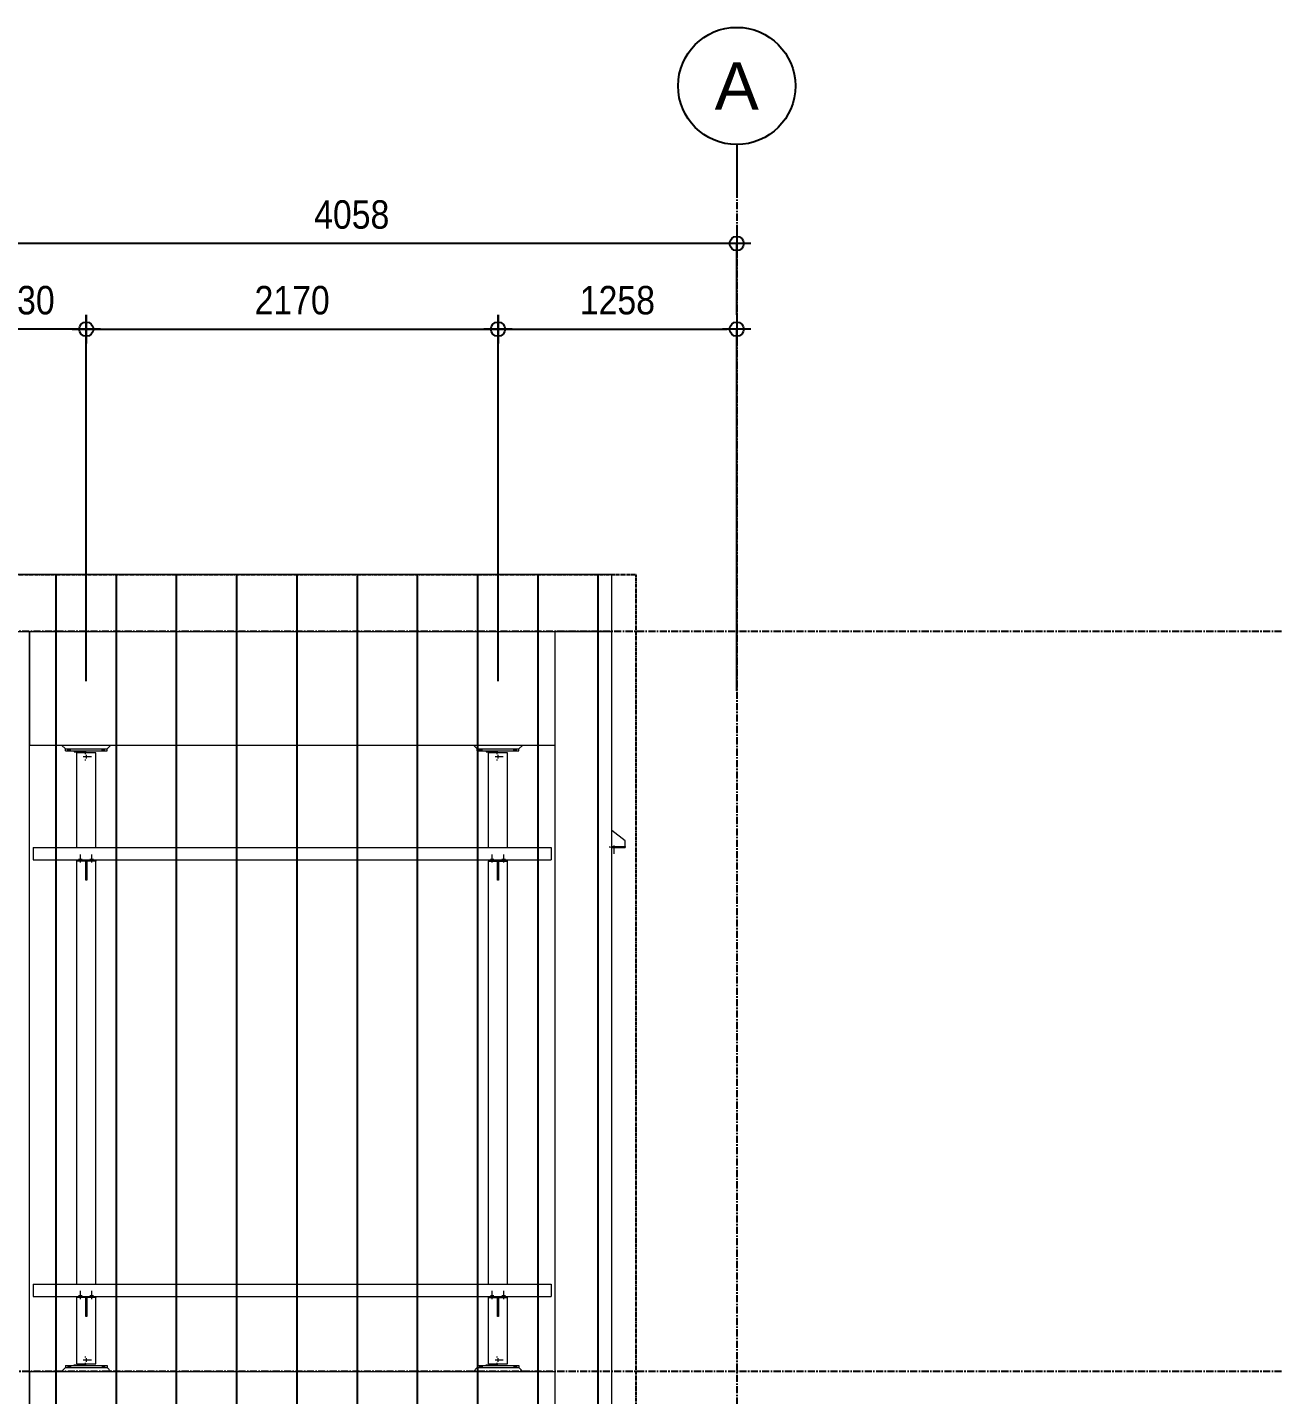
# Model space of a CAD drawing. Header units: millimetres. Extents: x -153298 to 620751, y -313239 to 250031.
# Drawn here: x 8739 to 15349, y 26203 to 33409 of the extents above; entities that cross this region are included whole.
import ezdxf
from ezdxf.enums import TextEntityAlignment as Align

# ---------------------------------------------------------------- set-up
doc = ezdxf.new("R2010")
doc.units = ezdxf.units.MM
for name, pattern in [('CENTER', [2, 1.25, -0.25, 0.25, -0.25]), ('HIDDEN', [0.375, 0.25, -0.125]), ('XKITLINE00', [0]), ('XKITLINE02', [4, 2, -2])]:
    doc.linetypes.add(name, pattern=pattern)
doc.layers.get('DEFPOINTS').update_dxf_attribs({"color": 250})
doc.layers.add('Bolt', color=1, linetype='Continuous', lineweight=0)
doc.layers.add('Part', color=2, linetype='Continuous', lineweight=0)
for name, color, linetype in [('HATCH', 7, 'Continuous'), ('S-DIM', 7, 'Continuous'), ('Stan-Dim', 8, 'Continuous')]:
    doc.layers.add(name, color=color, linetype=linetype)
doc.styles.add('ROMANS', font='arial.ttf', dxfattribs={"width": 0.85})
doc.dimstyles.new('Dim-Cen', dxfattribs={"dimtxt": 3, "dimasz": 1, "dimexe": 0, "dimexo": 2.5, "dimgap": 1.5, "dimtad": 1, "dimdec": 0, "dimzin": 1, "dimdsep": 46, "dimtxsty": 'ROMANS', "dimblk": 'CEN1', "dimcen": 0.09, "dimclrd": 1, "dimclre": 250, "dimclrt": 3, "dimadec": 0, "dimazin": 0, "dimtfac": 1, "dimtdec": 0, "dimtofl": 0, "dimtmove": 2, "dimatfit": 3, "dimfxl": 1, "dimtfill": 1, "dimtfillclr": 256, "dimtolj": 1, "dimtzin": 0, "dimarcsym": 0})

# ---------------------------------------------------------------- blocks, each defined once
blk = doc.blocks.new('*A10651048')
at = {"layer": 'Part', "linetype": 'XKITLINE00', "lineweight": 0}
for p, q in [((200.189275, 5.462929), (200.349275, 5.622929)), ((200.349275, 5.622929), (202.109275, 5.622929)), ((202.109275, 5.622929), (202.269275, 5.462929))]:
    blk.add_line(p, q, dxfattribs=at)
blk = doc.blocks.new('*A10661049')
at = {"layer": 'Part', "linetype": 'XKITLINE00', "lineweight": 0}
for p, q in [((200.349275, 5.702929), (202.109275, 5.702929)), ((200.349275, 5.702929), (200.349275, 5.622929)), ((200.349275, 5.622929), (202.109275, 5.622929)), ((202.109275, 5.702929), (202.109275, 5.622929))]:
    blk.add_line(p, q, dxfattribs=at)
blk = doc.blocks.new('*A10731050')
at = {"layer": 'Part', "linetype": 'XKITLINE00', "lineweight": 0}
for p, q in [((223.389273, 36.662929), (220.989273, 36.662929)), ((220.989273, 36.662929), (220.989273, -28.217071)), ((223.389273, -28.217071), (223.389273, 36.662929))]:
    blk.add_line(p, q, dxfattribs=at)
blk = doc.blocks.new('*A11111087')
at = {"layer": 'Part', "linetype": 'XKITLINE00', "lineweight": 0}
for p, q in [((196.429275, -28.137071), (196.429275, 36.662929)), ((198.829275, -28.217071), (198.829275, 36.662929))]:
    blk.add_line(p, q, dxfattribs=at)
blk = doc.blocks.new('*A11131088')
at = {"layer": 'Part', "linetype": 'XKITLINE00', "lineweight": 0}
for p, q in [((223.389273, 39.062929), (196.429275, 39.062929)), ((196.429275, 39.062929), (196.429275, 36.662929)), ((223.389273, 36.662929), (223.389273, 39.062929)), ((196.429275, 36.662929), (223.389273, 36.662929))]:
    blk.add_line(p, q, dxfattribs=at)
blk = doc.blocks.new('*A11141089')
at = {"layer": 'Part', "linetype": 'XKITLINE00', "lineweight": 0}
for p, q in [((198.989275, 27.542929), (198.989275, 27.022929)), ((198.989275, 27.542929), (220.829273, 27.542929)), ((220.829273, 27.542929), (220.829273, 27.022929)), ((198.989275, 27.022929), (220.829273, 27.022929))]:
    blk.add_line(p, q, dxfattribs=at)
blk = doc.blocks.new('*A11151090')
at = {"layer": 'Part', "linetype": 'XKITLINE00', "lineweight": 0}
for p, q in [((198.829275, 36.662929), (198.829275, 31.862929)), ((198.829275, 31.862929), (220.989273, 31.862929))]:
    blk.add_line(p, q, dxfattribs=at)
blk = doc.blocks.new('*A11511121')
at = {"layer": 'Part', "linetype": 'XKITLINE00', "lineweight": 0}
for p, q in [((198.989275, 9.142929), (198.989275, 8.622929)), ((198.989275, 9.142929), (220.829273, 9.142929)), ((220.829273, 9.142929), (220.829273, 8.622929)), ((198.989275, 8.622929), (220.829273, 8.622929))]:
    blk.add_line(p, q, dxfattribs=at)
blk = doc.blocks.new('*A11521122')
at = {"layer": 'Part', "linetype": 'XKITLINE00', "lineweight": 0}
for p, q in [((218.189281, 8.622929), (218.189281, 8.574929)), ((218.189281, 8.574929), (218.989281, 8.574929)), ((218.989281, 8.574929), (218.989281, 8.622929))]:
    blk.add_line(p, q, dxfattribs=at)
blk = doc.blocks.new('*A11531123')
at = {"layer": 'Part', "linetype": 'XKITLINE00', "lineweight": 0}
for p, q in [((218.565281, 8.574929), (218.613281, 8.574929)), ((218.565281, 7.774929), (218.565281, 8.574929)), ((218.565281, 8.334929), (218.613281, 8.334929)), ((218.613281, 8.574929), (218.613281, 7.774929)), ((218.613281, 7.774929), (218.565281, 7.774929))]:
    blk.add_line(p, q, dxfattribs=at)
blk = doc.blocks.new('*A11541124')
at = {"layer": 'Bolt'}
for points in [[(218.405, 8.671), (218.405, 8.623), (218.293, 8.623), (218.293, 8.671)], [(218.885, 8.671), (218.885, 8.623), (218.773, 8.623), (218.773, 8.671)], [(218.405, 8.623), (218.405, 8.575), (218.293, 8.575), (218.293, 8.623)], [(218.885, 8.623), (218.885, 8.575), (218.773, 8.575), (218.773, 8.623)]]:
    blk.add_hatch(color=256, dxfattribs=at).paths.add_polyline_path(points, flags=17)
at = {"layer": 'Bolt', "linetype": 'XKITLINE00', "lineweight": 0}
for p, q in [((218.293, 8.623), (218.293, 8.671)), ((218.349, 8.512), (218.349, 8.855)), ((218.405, 8.623), (218.405, 8.671)), ((218.773, 8.623), (218.773, 8.671)), ((218.829, 8.512), (218.829, 8.855)), ((218.885, 8.623), (218.885, 8.671)), ((218.293, 8.575), (218.293, 8.623)), ((218.405, 8.575), (218.405, 8.623)), ((218.773, 8.575), (218.773, 8.623)), ((218.885, 8.575), (218.885, 8.623))]:
    blk.add_line(p, q, dxfattribs=at)
blk = doc.blocks.new('*A11551125')
at = {"layer": 'Part', "linetype": 'XKITLINE00', "lineweight": 0}
for p, q in [((218.989281, 31.542929), (218.189281, 31.542929)), ((218.189281, 27.542929), (218.189281, 31.542929)), ((218.989281, 27.542929), (218.989281, 31.542929)), ((218.189281, 9.142929), (218.189281, 26.974929)), ((218.989281, 9.142929), (218.989281, 26.974929)), ((218.189281, 5.782929), (218.189281, 8.574929)), ((218.989281, 5.782929), (218.989281, 8.574929)), ((218.189281, 5.782929), (218.989281, 5.782929))]:
    blk.add_line(p, q, dxfattribs=at)
blk = doc.blocks.new('*A11561126')
at = {"layer": 'Part', "linetype": 'XKITLINE00', "lineweight": 0}
for p, q in [((198.829275, 5.462929), (198.829275, 0.662929)), ((198.829275, 5.462929), (220.989273, 5.462929)), ((198.829275, 0.662929), (220.989273, 0.662929))]:
    blk.add_line(p, q, dxfattribs=at)
blk = doc.blocks.new('*A11571127')
at = {"layer": 'Part', "linetype": 'XKITLINE00', "lineweight": 0}
for p, q in [((217.709281, 5.702929), (219.469281, 5.702929)), ((217.709281, 5.702929), (217.709281, 5.622929)), ((217.709281, 5.622929), (219.469281, 5.622929)), ((219.469281, 5.702929), (219.469281, 5.622929))]:
    blk.add_line(p, q, dxfattribs=at)
blk = doc.blocks.new('*A11581128')
at = {"layer": 'Part', "linetype": 'XKITLINE00', "lineweight": 0}
for p, q in [((217.549281, 5.462929), (217.709281, 5.622929)), ((217.709281, 5.622929), (219.469281, 5.622929)), ((219.469281, 5.622929), (219.629281, 5.462929))]:
    blk.add_line(p, q, dxfattribs=at)
blk = doc.blocks.new('*A11591129')
at = {"layer": 'Part', "linetype": 'XKITLINE00', "lineweight": 0}
for p, q in [((218.525281, 5.742929), (218.525281, 5.782929)), ((218.565281, 5.702929), (218.565281, 5.782929)), ((218.085281, 5.702929), (218.085281, 5.742929)), ((218.085281, 5.742929), (218.525281, 5.742929))]:
    blk.add_line(p, q, dxfattribs=at)
blk = doc.blocks.new('*A11601130')
at = {"layer": 'Bolt', "linetype": 'XKITLINE02', "lineweight": 0}
for p, q in [((218.461921, 5.942929), (218.805281, 5.942929)), ((218.525281, 6.078929), (218.565281, 6.078929)), ((218.525281, 5.806929), (218.565281, 5.806929)), ((218.565281, 5.998929), (218.613281, 5.998929)), ((218.565281, 5.886929), (218.613281, 5.886929))]:
    blk.add_line(p, q, dxfattribs=at)
blk = doc.blocks.new('*A11611131')
at = {"layer": 'Bolt'}
for points in [[(217.813, 5.623), (217.813, 5.703), (217.925, 5.703), (217.925, 5.623)], [(219.253, 5.623), (219.253, 5.703), (219.365, 5.703), (219.365, 5.623)]]:
    blk.add_hatch(color=256, dxfattribs=at).paths.add_polyline_path(points, flags=17)
at = {"layer": 'Bolt', "linetype": 'XKITLINE00', "lineweight": 0}
for p, q in [((217.813, 5.703), (217.813, 5.623)), ((217.869, 5.703), (217.869, 5.623)), ((217.925, 5.703), (217.925, 5.623)), ((219.253, 5.703), (219.253, 5.623)), ((219.309, 5.703), (219.309, 5.623)), ((219.365, 5.703), (219.365, 5.623))]:
    blk.add_line(p, q, dxfattribs=at)
blk = doc.blocks.new('*A11621132')
at = {"layer": 'Part', "linetype": 'XKITLINE00', "lineweight": 0}
for p, q in [((200.829275, 8.574929), (200.829275, 8.622929)), ((201.629275, 8.574929), (200.829275, 8.574929)), ((201.629275, 8.622929), (201.629275, 8.574929))]:
    blk.add_line(p, q, dxfattribs=at)
blk = doc.blocks.new('*A11631133')
at = {"layer": 'Part', "linetype": 'XKITLINE00', "lineweight": 0}
for p, q in [((201.205275, 8.574929), (201.253275, 8.574929)), ((201.205275, 7.774929), (201.205275, 8.574929)), ((201.205275, 8.334929), (201.253275, 8.334929)), ((201.253275, 8.574929), (201.253275, 7.774929)), ((201.253275, 7.774929), (201.205275, 7.774929))]:
    blk.add_line(p, q, dxfattribs=at)
blk = doc.blocks.new('*A11641134')
at = {"layer": 'Bolt'}
for points in [[(201.045, 8.671), (201.045, 8.623), (200.933, 8.623), (200.933, 8.671)], [(201.525, 8.671), (201.525, 8.623), (201.413, 8.623), (201.413, 8.671)], [(201.045, 8.623), (201.045, 8.575), (200.933, 8.575), (200.933, 8.623)], [(201.525, 8.623), (201.525, 8.575), (201.413, 8.575), (201.413, 8.623)]]:
    blk.add_hatch(color=256, dxfattribs=at).paths.add_polyline_path(points, flags=17)
at = {"layer": 'Bolt', "linetype": 'XKITLINE00', "lineweight": 0}
for p, q in [((200.933, 8.623), (200.933, 8.671)), ((200.989, 8.512), (200.989, 8.855)), ((201.045, 8.623), (201.045, 8.671)), ((201.413, 8.623), (201.413, 8.671)), ((201.469, 8.512), (201.469, 8.855)), ((201.525, 8.623), (201.525, 8.671)), ((200.933, 8.575), (200.933, 8.623)), ((201.045, 8.575), (201.045, 8.623)), ((201.413, 8.575), (201.413, 8.623)), ((201.525, 8.575), (201.525, 8.623))]:
    blk.add_line(p, q, dxfattribs=at)
blk = doc.blocks.new('*A11651135')
at = {"layer": 'Part', "linetype": 'XKITLINE00', "lineweight": 0}
for p, q in [((201.629275, 31.542929), (200.829275, 31.542929)), ((200.829275, 27.542929), (200.829275, 31.542929)), ((201.629275, 27.542929), (201.629275, 31.542929)), ((200.829275, 9.142929), (200.829275, 26.974929)), ((201.629275, 9.142929), (201.629275, 26.974929)), ((200.829275, 5.782929), (200.829275, 8.574929)), ((201.629275, 5.782929), (201.629275, 8.574929)), ((200.829275, 5.782929), (201.629275, 5.782929))]:
    blk.add_line(p, q, dxfattribs=at)
blk = doc.blocks.new('*A11661136')
at = {"layer": 'Bolt'}
for points in [[(200.453, 5.623), (200.453, 5.703), (200.565, 5.703), (200.565, 5.623)], [(201.893, 5.623), (201.893, 5.703), (202.005, 5.703), (202.005, 5.623)]]:
    blk.add_hatch(color=256, dxfattribs=at).paths.add_polyline_path(points, flags=17)
at = {"layer": 'Bolt', "linetype": 'XKITLINE00', "lineweight": 0}
for p, q in [((200.453, 5.703), (200.453, 5.623)), ((200.509, 5.703), (200.509, 5.623)), ((200.565, 5.703), (200.565, 5.623)), ((201.893, 5.703), (201.893, 5.623)), ((201.949, 5.703), (201.949, 5.623)), ((202.005, 5.703), (202.005, 5.623))]:
    blk.add_line(p, q, dxfattribs=at)
blk = doc.blocks.new('*A11671137')
at = {"layer": 'Bolt', "linetype": 'XKITLINE02', "lineweight": 0}
for p, q in [((201.101915, 5.942929), (201.445275, 5.942929)), ((201.165275, 6.078929), (201.205275, 6.078929)), ((201.165275, 5.806929), (201.205275, 5.806929)), ((201.205275, 5.998929), (201.253275, 5.998929)), ((201.205275, 5.886929), (201.253275, 5.886929))]:
    blk.add_line(p, q, dxfattribs=at)
blk = doc.blocks.new('*A11681138')
at = {"layer": 'Part', "linetype": 'XKITLINE00', "lineweight": 0}
for p, q in [((201.165275, 5.742929), (201.165275, 5.782929)), ((201.205275, 5.702929), (201.205275, 5.782929)), ((200.725275, 5.702929), (200.725275, 5.742929)), ((200.725275, 5.742929), (201.165275, 5.742929))]:
    blk.add_line(p, q, dxfattribs=at)
blk = doc.blocks.new('*A11721139')
at = {"layer": 'Part', "linetype": 'XKITLINE00', "lineweight": 0}
for p, q in [((200.829275, 26.974929), (200.829275, 27.022929)), ((201.629275, 26.974929), (200.829275, 26.974929)), ((201.629275, 27.022929), (201.629275, 26.974929))]:
    blk.add_line(p, q, dxfattribs=at)
blk = doc.blocks.new('*A11731140')
at = {"layer": 'Part', "linetype": 'XKITLINE00', "lineweight": 0}
for p, q in [((201.205275, 26.974929), (201.253275, 26.974929)), ((201.205275, 26.174929), (201.205275, 26.974929)), ((201.205275, 26.734929), (201.253275, 26.734929)), ((201.253275, 26.974929), (201.253275, 26.174929)), ((201.253275, 26.174929), (201.205275, 26.174929))]:
    blk.add_line(p, q, dxfattribs=at)
blk = doc.blocks.new('*A11741141')
at = {"layer": 'Bolt'}
for points in [[(201.045, 27.071), (201.045, 27.023), (200.933, 27.023), (200.933, 27.071)], [(201.045, 27.023), (201.045, 26.975), (200.933, 26.975), (200.933, 27.023)], [(201.525, 27.071), (201.525, 27.023), (201.413, 27.023), (201.413, 27.071)], [(201.525, 27.023), (201.525, 26.975), (201.413, 26.975), (201.413, 27.023)]]:
    blk.add_hatch(color=256, dxfattribs=at).paths.add_polyline_path(points, flags=17)
at = {"layer": 'Bolt', "linetype": 'XKITLINE00', "lineweight": 0}
for p, q in [((200.989, 26.912), (200.989, 27.255)), ((201.469, 26.912), (201.469, 27.255)), ((200.933, 27.023), (200.933, 27.071)), ((200.933, 26.975), (200.933, 27.023)), ((201.045, 27.023), (201.045, 27.071)), ((201.045, 26.975), (201.045, 27.023)), ((201.413, 27.023), (201.413, 27.071)), ((201.413, 26.975), (201.413, 27.023)), ((201.525, 27.023), (201.525, 27.071)), ((201.525, 26.975), (201.525, 27.023))]:
    blk.add_line(p, q, dxfattribs=at)
blk = doc.blocks.new('*A11751142')
at = {"layer": 'Part', "linetype": 'XKITLINE00', "lineweight": 0}
for p, q in [((200.349275, 31.622929), (200.349275, 31.702929)), ((200.349275, 31.702929), (202.109275, 31.702929)), ((200.349275, 31.622929), (202.109275, 31.622929)), ((202.109275, 31.622929), (202.109275, 31.702929))]:
    blk.add_line(p, q, dxfattribs=at)
blk = doc.blocks.new('*A11761143')
at = {"layer": 'Part', "linetype": 'XKITLINE00', "lineweight": 0}
for p, q in [((200.189275, 31.862929), (200.349275, 31.702929)), ((202.109275, 31.702929), (202.269275, 31.862929)), ((200.349275, 31.702929), (202.109275, 31.702929))]:
    blk.add_line(p, q, dxfattribs=at)
blk = doc.blocks.new('*A11771144')
at = {"layer": 'Bolt'}
for points in [[(200.565, 31.703), (200.565, 31.623), (200.453, 31.623), (200.453, 31.703)], [(202.005, 31.703), (202.005, 31.623), (201.893, 31.623), (201.893, 31.703)]]:
    blk.add_hatch(color=256, dxfattribs=at).paths.add_polyline_path(points, flags=17)
at = {"layer": 'Bolt', "linetype": 'XKITLINE00', "lineweight": 0}
for p, q in [((200.453, 31.623), (200.453, 31.703)), ((200.509, 31.623), (200.509, 31.703)), ((200.565, 31.623), (200.565, 31.703)), ((201.893, 31.623), (201.893, 31.703)), ((201.949, 31.623), (201.949, 31.703)), ((202.005, 31.623), (202.005, 31.703))]:
    blk.add_line(p, q, dxfattribs=at)
blk = doc.blocks.new('*A11781145')
at = {"layer": 'Bolt', "linetype": 'XKITLINE02', "lineweight": 0}
for p, q in [((201.101915, 31.382929), (201.445275, 31.382929)), ((201.165275, 31.518929), (201.205275, 31.518929)), ((201.165275, 31.246929), (201.205275, 31.246929)), ((201.205275, 31.438929), (201.253275, 31.438929)), ((201.205275, 31.326929), (201.253275, 31.326929))]:
    blk.add_line(p, q, dxfattribs=at)
blk = doc.blocks.new('*A11791146')
at = {"layer": 'Part', "linetype": 'XKITLINE00', "lineweight": 0}
for p, q in [((200.725275, 31.622929), (200.725275, 31.582929)), ((200.725275, 31.582929), (201.165275, 31.582929)), ((201.165275, 31.582929), (201.165275, 31.542929)), ((201.205275, 31.542929), (201.205275, 31.622929))]:
    blk.add_line(p, q, dxfattribs=at)
blk = doc.blocks.new('*A11841150')
at = {"layer": 'Part', "linetype": 'XKITLINE00', "lineweight": 0}
for p, q in [((218.189281, 27.022929), (218.189281, 26.974929)), ((218.189281, 26.974929), (218.989281, 26.974929)), ((218.989281, 26.974929), (218.989281, 27.022929))]:
    blk.add_line(p, q, dxfattribs=at)
blk = doc.blocks.new('*A11851151')
at = {"layer": 'Part', "linetype": 'XKITLINE00', "lineweight": 0}
for p, q in [((218.565281, 26.974929), (218.613281, 26.974929)), ((218.565281, 26.174929), (218.565281, 26.974929)), ((218.565281, 26.734929), (218.613281, 26.734929)), ((218.613281, 26.974929), (218.613281, 26.174929)), ((218.613281, 26.174929), (218.565281, 26.174929))]:
    blk.add_line(p, q, dxfattribs=at)
blk = doc.blocks.new('*A11861152')
at = {"layer": 'Bolt'}
for points in [[(218.405, 27.071), (218.405, 27.023), (218.293, 27.023), (218.293, 27.071)], [(218.405, 27.023), (218.405, 26.975), (218.293, 26.975), (218.293, 27.023)], [(218.885, 27.071), (218.885, 27.023), (218.773, 27.023), (218.773, 27.071)], [(218.885, 27.023), (218.885, 26.975), (218.773, 26.975), (218.773, 27.023)]]:
    blk.add_hatch(color=256, dxfattribs=at).paths.add_polyline_path(points, flags=17)
at = {"layer": 'Bolt', "linetype": 'XKITLINE00', "lineweight": 0}
for p, q in [((218.349, 26.912), (218.349, 27.255)), ((218.829, 26.912), (218.829, 27.255)), ((218.293, 27.023), (218.293, 27.071)), ((218.293, 26.975), (218.293, 27.023)), ((218.405, 27.023), (218.405, 27.071)), ((218.405, 26.975), (218.405, 27.023)), ((218.773, 27.023), (218.773, 27.071)), ((218.773, 26.975), (218.773, 27.023)), ((218.885, 27.023), (218.885, 27.071)), ((218.885, 26.975), (218.885, 27.023))]:
    blk.add_line(p, q, dxfattribs=at)
blk = doc.blocks.new('*A11871153')
at = {"layer": 'Bolt'}
blk.add_hatch(color=256, dxfattribs=at).paths.add_polyline_path([(223.293, 27.543), (223.293, 27.591), (223.645, 27.591), (223.645, 27.543)], flags=17)
blk.add_hatch(color=256, dxfattribs=at).paths.add_polyline_path([(223.293, 27.543), (223.293, 27.591), (223.645, 27.591), (223.645, 27.543)], flags=17)
at = {"layer": 'Bolt', "linetype": 'XKITLINE00', "lineweight": 0}
for p, q in [((223.293, 27.591), (223.293, 27.543)), ((223.293, 27.591), (223.293, 27.543)), ((223.469, 27.63), (223.469, 27.287)), ((223.469, 27.63), (223.469, 27.287)), ((223.645, 27.591), (223.645, 27.543)), ((223.645, 27.591), (223.645, 27.543))]:
    blk.add_line(p, q, dxfattribs=at)
blk = doc.blocks.new('*A11881154')
at = {"layer": 'Part', "linetype": 'XKITLINE00', "lineweight": 0}
for p, q in [((223.949273, 27.830929), (223.389273, 28.266485)), ((223.949273, 27.590929), (223.949273, 27.830929))]:
    blk.add_line(p, q, dxfattribs=at)
blk = doc.blocks.new('*A11891155')
at = {"layer": 'Part', "linetype": 'XKITLINE00', "lineweight": 0}
for p, q in [((223.389273, 27.590929), (223.949273, 27.590929)), ((223.389273, 27.542929), (223.949273, 27.542929)), ((223.949273, 27.590929), (223.949273, 27.542929))]:
    blk.add_line(p, q, dxfattribs=at)
blk = doc.blocks.new('*A11901156')
at = {"layer": 'Bolt'}
for points in [[(217.925, 31.703), (217.925, 31.623), (217.813, 31.623), (217.813, 31.703)], [(219.365, 31.703), (219.365, 31.623), (219.253, 31.623), (219.253, 31.703)]]:
    blk.add_hatch(color=256, dxfattribs=at).paths.add_polyline_path(points, flags=17)
at = {"layer": 'Bolt', "linetype": 'XKITLINE00', "lineweight": 0}
for p, q in [((217.813, 31.623), (217.813, 31.703)), ((217.869, 31.623), (217.869, 31.703)), ((217.925, 31.623), (217.925, 31.703)), ((219.253, 31.623), (219.253, 31.703)), ((219.309, 31.623), (219.309, 31.703)), ((219.365, 31.623), (219.365, 31.703))]:
    blk.add_line(p, q, dxfattribs=at)
blk = doc.blocks.new('*A11911157')
at = {"layer": 'Bolt', "linetype": 'XKITLINE02', "lineweight": 0}
for p, q in [((218.461921, 31.382929), (218.805281, 31.382929)), ((218.525281, 31.518929), (218.565281, 31.518929)), ((218.525281, 31.246929), (218.565281, 31.246929)), ((218.565281, 31.438929), (218.613281, 31.438929)), ((218.565281, 31.326929), (218.613281, 31.326929))]:
    blk.add_line(p, q, dxfattribs=at)
blk = doc.blocks.new('*A11921158')
at = {"layer": 'Part', "linetype": 'XKITLINE00', "lineweight": 0}
for p, q in [((218.085281, 31.622929), (218.085281, 31.582929)), ((218.085281, 31.582929), (218.525281, 31.582929)), ((218.525281, 31.582929), (218.525281, 31.542929)), ((218.565281, 31.542929), (218.565281, 31.622929))]:
    blk.add_line(p, q, dxfattribs=at)
blk = doc.blocks.new('*A11931159')
at = {"layer": 'Part', "linetype": 'XKITLINE00', "lineweight": 0}
for p, q in [((217.549281, 31.862929), (217.709281, 31.702929)), ((219.469281, 31.702929), (219.629281, 31.862929)), ((217.709281, 31.702929), (219.469281, 31.702929))]:
    blk.add_line(p, q, dxfattribs=at)
blk = doc.blocks.new('*A11941160')
at = {"layer": 'Part', "linetype": 'XKITLINE00', "lineweight": 0}
for p, q in [((217.709281, 31.622929), (217.709281, 31.702929)), ((217.709281, 31.702929), (219.469281, 31.702929)), ((217.709281, 31.622929), (219.469281, 31.622929)), ((219.469281, 31.622929), (219.469281, 31.702929))]:
    blk.add_line(p, q, dxfattribs=at)
blk = doc.blocks.new('CEN1')
at = {"color": 1}
for p, q in [((0, 1.5), (0, -1.5)), ((1.5, 0), (-1.5, 0))]:
    blk.add_line(p, q, dxfattribs=at)
at = {"color": 3}
blk.add_circle((0, 0), 0.75, dxfattribs=at)
blk = doc.blocks.new('*D2944')
at = {"layer": 'DEFPOINTS', "color": 0, "transparency": 16777216}
for p in [(8419.2, 32270.1), (8419.2, 31769.2), (12477.2, 31769.2)]:
    blk.add_point(p, dxfattribs=at)
at = {"layer": 'S-DIM', "color": 250, "lineweight": -2, "transparency": 16777216}
for p, q in [((8419.2, 31894.2), (8419.2, 32270.1)), ((12477.2, 31894.2), (12477.2, 32270.1))]:
    blk.add_line(p, q, dxfattribs=at)
at = {"layer": 'S-DIM', "color": 1, "lineweight": -2, "transparency": 16777216}
blk.add_line((12427.2, 32270.1), (8469.2, 32270.1), dxfattribs=at)
at = {"layer": 'S-DIM', "color": 1, "lineweight": -2, "transparency": 16777216, "xscale": 50, "yscale": 50, "zscale": 50, "rotation": 180}
blk.add_blockref('CEN1', (8419.2, 32270.1), dxfattribs=at)
at = {"layer": 'S-DIM', "color": 1, "lineweight": -2, "transparency": 16777216, "xscale": 50, "yscale": 50, "zscale": 50}
blk.add_blockref('CEN1', (12477.2, 32270.1), dxfattribs=at)
at = {"layer": 'S-DIM', "color": 3, "transparency": 16777216, "insert": (10448.2, 32421.7), "char_height": 150, "attachment_point": 5, "style": 'ROMANS', "bg_fill": 3, "box_fill_scale": 1.1, "bg_fill_color": 256, "bg_fill_true_color": 13158600, "bg_fill_transparency": 0}
blk.add_mtext('\\A1;4058', dxfattribs=at)
blk = doc.blocks.new('*D4752')
at = {"layer": 'DEFPOINTS', "color": 0, "transparency": 16777216}
for p in [(8419.2, 31818.6), (8419.2, 31317.7), (9049.1, 29838.6)]:
    blk.add_point(p, dxfattribs=at)
at = {"layer": 'S-DIM', "color": 250, "lineweight": -2, "transparency": 16777216}
for p, q in [((8419.2, 31442.7), (8419.2, 31818.6)), ((9049.1, 29963.6), (9049.1, 31818.6))]:
    blk.add_line(p, q, dxfattribs=at)
at = {"layer": 'S-DIM', "color": 1, "lineweight": -2, "transparency": 16777216}
blk.add_line((8999.1, 31818.6), (8469.2, 31818.6), dxfattribs=at)
at = {"layer": 'S-DIM', "color": 1, "lineweight": -2, "transparency": 16777216, "xscale": 50, "yscale": 50, "zscale": 50, "rotation": 180}
blk.add_blockref('CEN1', (8419.2, 31818.6), dxfattribs=at)
at = {"layer": 'S-DIM', "color": 1, "lineweight": -2, "transparency": 16777216, "xscale": 50, "yscale": 50, "zscale": 50}
blk.add_blockref('CEN1', (9049.1, 31818.6), dxfattribs=at)
at = {"layer": 'S-DIM', "color": 3, "transparency": 16777216, "insert": (8734.2, 31970.2), "char_height": 150, "attachment_point": 5, "style": 'ROMANS', "bg_fill": 3, "box_fill_scale": 1.1, "bg_fill_color": 256, "bg_fill_true_color": 13158600, "bg_fill_transparency": 0}
blk.add_mtext('\\A1;630', dxfattribs=at)
blk = doc.blocks.new('*D4753')
at = {"layer": 'DEFPOINTS', "color": 0, "transparency": 16777216}
for p in [(11219.1, 31818.6), (9049.1, 29838.6), (11219.1, 29876.7)]:
    blk.add_point(p, dxfattribs=at)
at = {"layer": 'S-DIM', "color": 250, "lineweight": -2, "transparency": 16777216}
for p, q in [((9049.1, 29963.6), (9049.1, 31818.6)), ((11219.1, 30001.7), (11219.1, 31818.6))]:
    blk.add_line(p, q, dxfattribs=at)
at = {"layer": 'S-DIM', "color": 1, "lineweight": -2, "transparency": 16777216}
blk.add_line((9099.1, 31818.6), (11169.1, 31818.6), dxfattribs=at)
at = {"layer": 'S-DIM', "color": 1, "lineweight": -2, "transparency": 16777216, "xscale": 50, "yscale": 50, "zscale": 50, "rotation": 180}
blk.add_blockref('CEN1', (9049.1, 31818.6), dxfattribs=at)
at = {"layer": 'S-DIM', "color": 1, "lineweight": -2, "transparency": 16777216, "xscale": 50, "yscale": 50, "zscale": 50}
blk.add_blockref('CEN1', (11219.1, 31818.6), dxfattribs=at)
at = {"layer": 'S-DIM', "color": 3, "transparency": 16777216, "insert": (10134.1, 31970.2), "char_height": 150, "attachment_point": 5, "style": 'ROMANS', "bg_fill": 3, "box_fill_scale": 1.1, "bg_fill_color": 256, "bg_fill_true_color": 13158600, "bg_fill_transparency": 0}
blk.add_mtext('\\A1;2170', dxfattribs=at)
blk = doc.blocks.new('*D4754')
at = {"layer": 'DEFPOINTS', "color": 0, "transparency": 16777216}
for p in [(12477.2, 31818.6), (11219.1, 29838.6), (12477.2, 29787.7)]:
    blk.add_point(p, dxfattribs=at)
at = {"layer": 'S-DIM', "color": 250, "lineweight": -2, "transparency": 16777216}
for p, q in [((11219.1, 29963.6), (11219.1, 31818.6)), ((12477.2, 29912.7), (12477.2, 31818.6))]:
    blk.add_line(p, q, dxfattribs=at)
at = {"layer": 'S-DIM', "color": 1, "lineweight": -2, "transparency": 16777216}
blk.add_line((11269.1, 31818.6), (12427.2, 31818.6), dxfattribs=at)
at = {"layer": 'S-DIM', "color": 1, "lineweight": -2, "transparency": 16777216, "xscale": 50, "yscale": 50, "zscale": 50, "rotation": 180}
blk.add_blockref('CEN1', (11219.1, 31818.6), dxfattribs=at)
at = {"layer": 'S-DIM', "color": 1, "lineweight": -2, "transparency": 16777216, "xscale": 50, "yscale": 50, "zscale": 50}
blk.add_blockref('CEN1', (12477.2, 31818.6), dxfattribs=at)
at = {"layer": 'S-DIM', "color": 3, "transparency": 16777216, "insert": (11848.2, 31970.2), "char_height": 150, "attachment_point": 5, "style": 'ROMANS', "bg_fill": 3, "box_fill_scale": 1.1, "bg_fill_color": 256, "bg_fill_true_color": 13158600, "bg_fill_transparency": 0}
blk.add_mtext('\\A1;1258', dxfattribs=at)

msp = doc.modelspace()

# ---------------------------------------------------------------- hatches: boundary and pattern name
at = {"layer": 'HATCH'}
h = msp.add_hatch(dxfattribs=at)
h.set_pattern_fill('ANSI31', color=250, scale=100, angle=45)
h.paths.add_polyline_path([(11947.7281, 30523.0438), (8497.1524, 30523.0438), (8497.1524, 22125.8988), (11947.7281, 22125.8988)])

# ---------------------------------------------------------------- linework, layer by layer
at = {"color": 3}
msp.add_line((12477.1524, 32791.0546), (12477.1524, 32547.5841), dxfattribs=at)
at = {"color": 1, "linetype": 'CENTER', "ltscale": 30}
for p, q in [((12477.1524, 32547.5841), (12477.1524, 21175.3773)), ((15348.8303, 26325.8988), (1848.8781, 26325.8988))]:
    msp.add_line(p, q, dxfattribs=at)
at = {"color": 6, "linetype": 'HIDDEN', "ltscale": 20}
msp.add_lwpolyline([(11947.7281, 30523.0438), (8449.1492, 30523.0438), (8449.1492, 22125.8988), (11947.7281, 22125.8988)], close=True, dxfattribs=at)
at = {"color": 3}
msp.add_circle((12477.1524, 33100.0359), 308.9813, dxfattribs=at)

# ---------------------------------------------------------------- block references
at = {"lineweight": 0, "xscale": 125, "yscale": 125, "zscale": 125}
for name in ['*A11131088', '*A11111087', '*A11151090', '*A10731050', '*A11761143', '*A11931159', '*A11751142', '*A11771144', '*A11791146', '*A11651135', '*A11781145', '*A11941160', '*A11901156', '*A11921158', '*A11551125', '*A11911157', '*A11881154', '*A11141089', '*A11741141', '*A11861152', '*A11871153', '*A11891155', '*A11721139', '*A11731140', '*A11841150', '*A11851151', '*A11511121', '*A11641134', '*A11541124', '*A11621132', '*A11631133', '*A11521122', '*A11531123', '*A11671137', '*A11601130', '*A11561126', '*A10651048', '*A10661049', '*A11661136', '*A11681138', '*A11581128', '*A11571127', '*A11611131', '*A11591129']:
    msp.add_blockref(name, (-16104.5101, 25643.0327), dxfattribs=at)

# ---------------------------------------------------------------- texts
at = {"layer": 'Stan-Dim', "color": 5, "style": 'ROMANS'}
msp.add_attdef('A', text='', height=250, dxfattribs=at).set_placement((12477.1524, 33100.0359), align=Align.MIDDLE_CENTER)

# ---------------------------------------------------------------- next in the draw order: dimensions: what is measured, and where the dimension line sits
at = {"layer": 'S-DIM'}
dim = msp.add_linear_dim(base=(8419.1524, 32270.1236), p1=(12477.1524, 31769.2396), p2=(8419.1524, 31769.2396), dimstyle='Dim-Cen', override={"dimscale": 50}, dxfattribs=at)
dim.commit()
dim.dimension.update_dxf_attribs({"geometry": '*D2944', "text_midpoint": (10448.1524, 32421.7095)})

# ---------------------------------------------------------------- next in the draw order: dimensions: what is measured, and where the dimension line sits
dim = msp.add_linear_dim(base=(8419.1524, 31818.5851), p1=(9049.1492, 29838.5641), p2=(8419.1524, 31317.7011), dimstyle='Dim-Cen', override={"dimscale": 50}, dxfattribs=at)
dim.commit()
dim.dimension.update_dxf_attribs({"geometry": '*D4752', "text_midpoint": (8734.1508, 31970.2222)})

# ---------------------------------------------------------------- next in the draw order: dimensions: what is measured, and where the dimension line sits
dim = msp.add_linear_dim(base=(11219.15, 31818.5851), p1=(9049.1492, 29838.5641), p2=(11219.15, 29876.7219), angle=180, dimstyle='Dim-Cen', override={"dimscale": 50}, dxfattribs=at)
dim.commit()
dim.dimension.update_dxf_attribs({"geometry": '*D4753', "text_midpoint": (10134.1496, 31970.1711)})

# ---------------------------------------------------------------- next in the draw order: dimensions: what is measured, and where the dimension line sits
dim = msp.add_linear_dim(base=(12477.1524, 31818.5851), p1=(11219.15, 29838.5641), p2=(12477.1524, 29787.6865), angle=180, dimstyle='Dim-Cen', override={"dimscale": 50}, dxfattribs=at)
dim.commit()
dim.dimension.update_dxf_attribs({"geometry": '*D4754', "text_midpoint": (11848.1512, 31970.1711)})

# ---------------------------------------------------------------- next in the draw order: linework, layer by layer
at = {"color": 1, "linetype": 'CENTER', "ltscale": 30}
msp.add_line((15348.8303, 30225.8988), (1848.8781, 30225.8988), dxfattribs=at)

doc.saveas('drawing.dxf')
